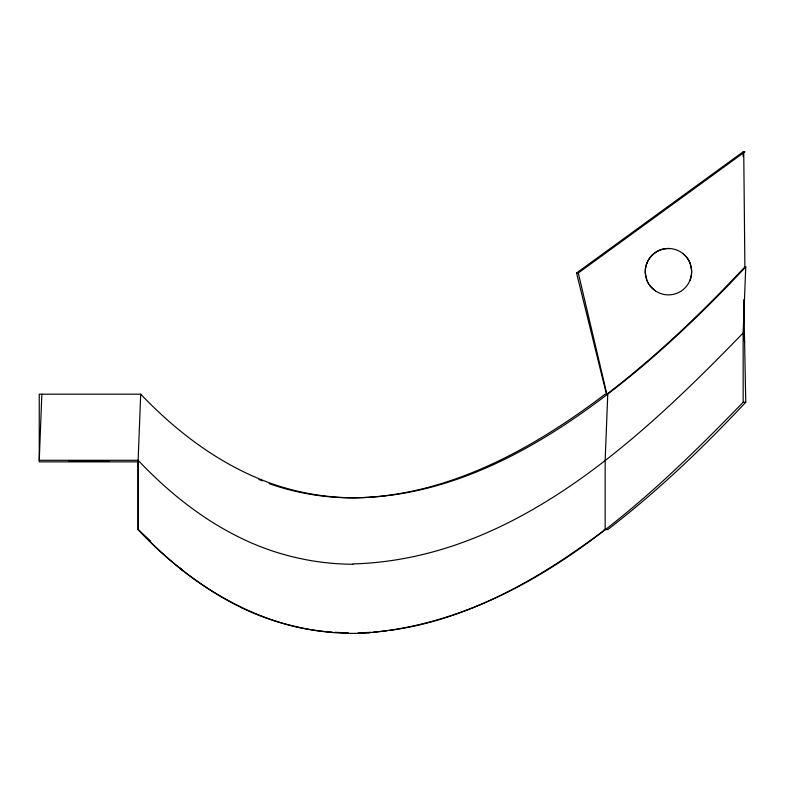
<?xml version="1.0" encoding="UTF-8"?>
<svg xmlns="http://www.w3.org/2000/svg" width="785" height="785" viewBox="0 0 785 785"><rect width="100%" height="100%" fill="white"/><g stroke="black" fill="none" stroke-linecap="round" stroke-linejoin="round"><path stroke-width="1.18" d="M241.957 607.796C202.55 588.956 168.029 561.138 138.121 529.541L138.121 461.865L39.25 461.865L39.25 394.188L140.711 394.188C177.214 432.437 220.556 465.171 270.619 483.256A252.839 252.839 0 0 0 355.556 497.827C464.347 496.149 560.461 434.762 641.404 367.086C678.24 335.911 712.79 302.117 745.75 266.9L744.886 266.9C702.075 312.607 656.623 356.037 606.893 394.188L605.157 394.188C532.289 449.393 446.704 496.934 352.965 497.837A252.839 252.839 0 0 1 269.157 483.668M41.84 394.188L39.25 460.295L138.121 460.295C166.057 489.791 197.957 515.99 234.175 534.683A258.648 258.648 0 0 0 352.965 564.248M140.711 394.188L138.121 460.295L138.121 529.541C189.018 583.775 256.715 626.98 332.477 632.17M745.75 266.9L743.15 332.997L743.159 402.244C641.757 506.963 521.534 619.365 368.94 632.71M743.788 299.772L745.75 402.244C702.938 447.95 657.487 491.39 607.757 529.541L604.077 529.541M576.563 273.003L743.15 151.819L744.886 151.819L578.29 273.003L576.563 273.003L606.246 393.354L607.757 394.188L605.157 460.295L605.157 529.541C541.464 577.534 469.41 619.836 389.095 630.473M656.721 251.642L653.611 253.859A23.521 23.521 0 0 0 646.85 263.279M386.681 630.816L373.483 632.17M358.029 632.945L371.099 632.288M352.965 563.934C512.193 559.322 638.558 440.768 743.15 332.997L744.592 342.044M743.159 402.244L745.75 402.244M334.93 632.288L348.383 632.945M258.971 479.478L262.367 480.901M654.68 290.342L650.343 286.27A21.617 21.617 0 0 1 646.899 280.431L645.319 273.16A24.914 24.914 0 0 1 645.947 266.213L646.34 264.722A20.783 20.783 0 0 1 646.84 263.279M683.284 253.859L687.13 257.843A21.646 21.646 0 0 1 690.201 263.436L691.605 270.433A25.11 25.11 0 0 1 690.928 277.321L690.525 278.783A20.645 20.645 0 0 1 690.035 280.186M138.121 529.541L150.72 541.11M179.52 567.555L183.121 570.862M578.29 273.003L606.893 394.188M744.886 266.9L743.748 152.643L743.15 151.819L743.15 156.715M368.95 632.955A258.942 258.942 0 0 1 241.908 607.904M656.692 251.592A22.961 22.961 0 0 1 669.86 248.56M108.781 461.335L68.609 461.344L108.781 461.335M655.455 290.892A23.187 23.187 0 0 0 691.585 273.337A23.187 23.187 0 0 0 658.321 250.827A23.187 23.187 0 0 0 655.455 290.892"/></g></svg>
